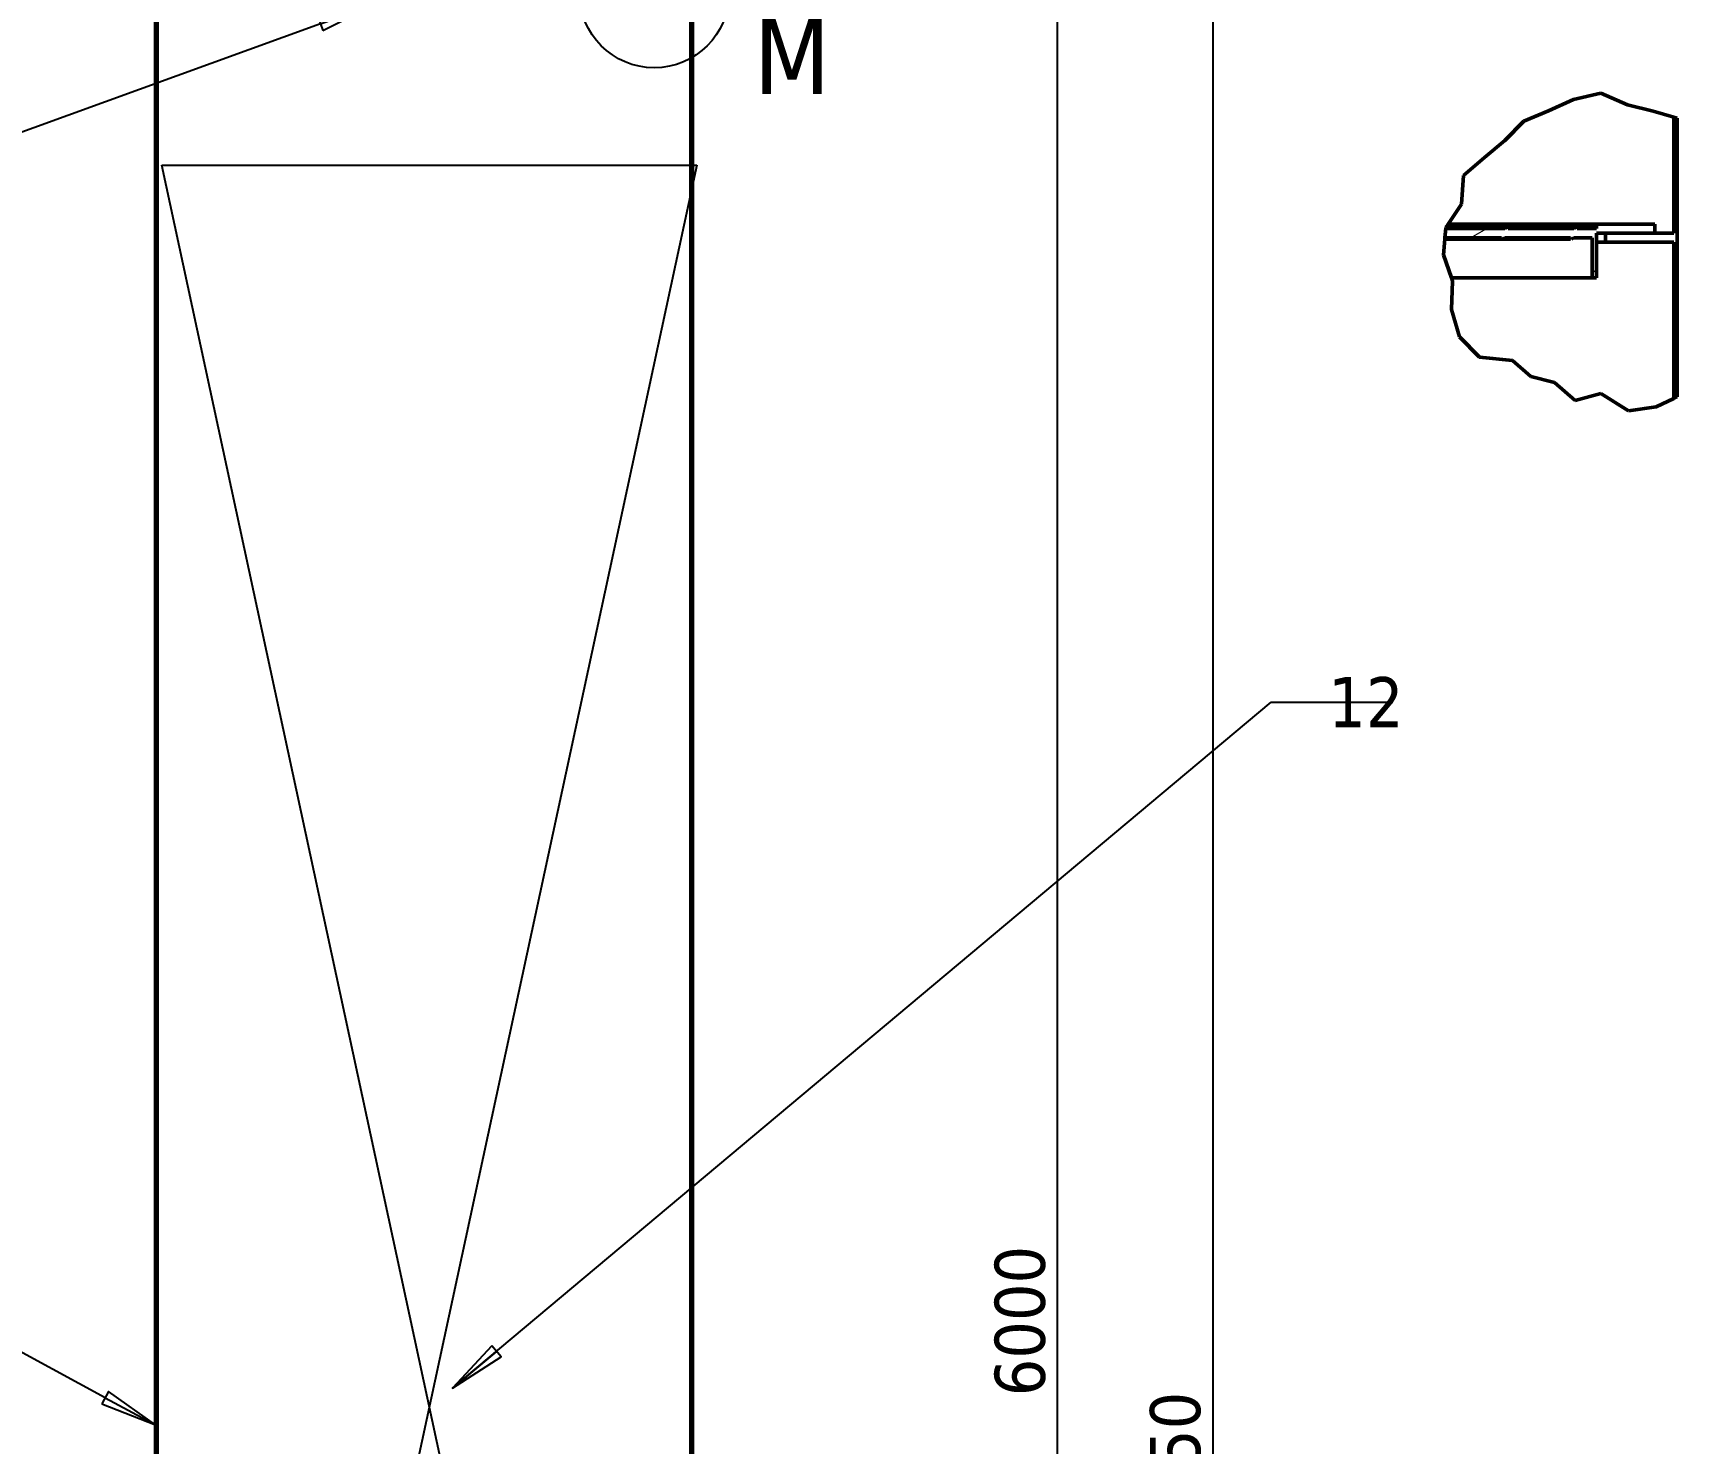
# Model space of a CAD drawing. Header units: millimetres. Extents: x 0 to 19008, y 0 to 13560.
# Drawn here: x 2756 to 6432, y 6853 to 10005 of the extents above; entities that cross this region are included whole.
import ezdxf

# ---------------------------------------------------------------- set-up
doc = ezdxf.new("R2010")
doc.units = ezdxf.units.MM
doc.header["$LTSCALE"] = 32
for name, color, linetype, lineweight in [('剖面线 (ISO)', 7, 'Continuous', 18), ('可见 (ISO)', 7, 'Continuous', 50), ('尺寸 (ISO)', 7, 'Continuous', 25), ('局部视图边界 (ISO)', 7, 'Continuous', 25), ('折线 (ISO)', 7, 'Continuous', 50), ('符号 (ISO)', 7, 'Continuous', 25), ('草图几何图元 (ISO)', 7, 'Continuous', 25)]:
    doc.layers.add(name, color=color, linetype=linetype, lineweight=lineweight)
doc.styles.add('标签文本 (ISO)', font='TAHOMA.TTF')
doc.styles.add('注释文本 (ISO)', font='TAHOMA.TTF')
doc.dimstyles.new('默认 (GB)', dxfattribs={"dimscale": 32, "dimtxt": 3.5, "dimasz": 4, "dimexe": 5, "dimexo": 0, "dimgap": 0.75, "dimtad": 1, "dimrnd": 1e-08, "dimdsep": 46, "dimtxsty": '注释文本 (ISO)', "dimblk": 'Filled-1', "dimcen": 0.09, "dimdle": 10, "dimclrd": 256, "dimclre": 256, "dimclrt": 256, "dimaunit": 1, "dimadec": 3, "dimazin": 2, "dimtfac": 1, "dimtmove": 0, "dimatfit": 3, "dimldrblk": 'Filled-1', "dimfxl": 1, "dimtolj": 1, "dimtzin": 0, "dimlwd": -1, "dimlwe": -1, "dimarcsym": 0})
doc.dimstyles.new('默认 - 类型 1 (GB)$7', dxfattribs={"dimscale": 32, "dimtxt": 3.5, "dimasz": 4, "dimexe": 5, "dimexo": 0, "dimgap": 0.75, "dimtad": 1, "dimrnd": 1e-08, "dimdsep": 46, "dimtxsty": '注释文本 (ISO)', "dimblk": 'Filled-1', "dimcen": 0.09, "dimdle": 10, "dimclrd": 256, "dimclre": 256, "dimclrt": 256, "dimaunit": 1, "dimadec": 3, "dimazin": 2, "dimtfac": 1, "dimtmove": 0, "dimatfit": 3, "dimldrblk": 'Filled-1', "dimfxl": 1, "dimtolj": 1, "dimtzin": 0, "dimlwd": -1, "dimlwe": -1, "dimarcsym": 0})

# ---------------------------------------------------------------- blocks, each defined once
blk = doc.blocks.new('引出序号7')
at = {"layer": '符号 (ISO)'}
for p, q in [((109.99, 314.66), (106.06, 313.77)), ((106.06, 313.77), (106.4, 312.83)), ((106.23, 313.3), (109.99, 314.66)), ((106.4, 312.83), (109.99, 314.66)), ((106.23, 313.3), (69.72, 300.06)), ((69.72, 300.06), (59.22, 300.06))]:
    blk.add_line(p, q, dxfattribs=at)
at = {"layer": '符号 (ISO)', "flags": 128}
blk.add_lwpolyline([(106.4, 312.83), (109.99, 314.66), (106.06, 313.77), (106.4, 312.83)], dxfattribs=at)
at = {"layer": '符号 (ISO)'}
blk.add_solid([(106.4, 312.83), (109.99, 314.66), (106.06, 313.77), (106.4, 312.83)], dxfattribs=at)
at = {"layer": '符号 (ISO)', "insert": (64.47, 304.58), "char_height": 3.5, "attachment_point": 5, "style": '注释文本 (ISO)'}
blk.add_mtext('13', dxfattribs=at)
blk = doc.blocks.new('Filled-1')
at = {"color": 0}
for p, q in [((0, 0), (-1, 0.125)), ((-1, 0.125), (-1, -0.125)), ((-1, 0), (0, 0)), ((-1, -0.125), (0, 0))]:
    blk.add_line(p, q, dxfattribs=at)
at = {"color": 0, "flags": 128}
blk.add_lwpolyline([(-1, -0.125), (0, 0), (-1, 0.125), (-1, -0.125)], dxfattribs=at)
at = {"color": 0}
blk.add_solid([(-1, -0.125), (0, 0), (-1, 0.125), (-1, -0.125)], dxfattribs=at)
blk = doc.blocks.new('引出序号18')
at = {"layer": '符号 (ISO)'}
for p, q in [((51.42, 238.84), (40.92, 238.84)), ((91.19, 217.33), (51.42, 238.84)), ((91.42, 217.77), (90.95, 216.89)), ((91.19, 217.33), (94.7, 215.43)), ((94.7, 215.43), (91.42, 217.77)), ((90.95, 216.89), (94.7, 215.43))]:
    blk.add_line(p, q, dxfattribs=at)
at = {"layer": '符号 (ISO)', "flags": 128}
blk.add_lwpolyline([(90.95, 216.89), (94.7, 215.43), (91.42, 217.77), (90.95, 216.89)], dxfattribs=at)
at = {"layer": '符号 (ISO)'}
blk.add_solid([(90.95, 216.89), (94.7, 215.43), (91.42, 217.77), (90.95, 216.89)], dxfattribs=at)
at = {"layer": '符号 (ISO)', "insert": (46.17, 243.36), "char_height": 3.5, "attachment_point": 5, "style": '注释文本 (ISO)'}
blk.add_mtext('6', dxfattribs=at)
blk = doc.blocks.new('_DotSmall')
at = {"color": 0, "linetype": 'ByBlock', "const_width": 0.5}
blk.add_lwpolyline([(-0.0625, 0, 1), (0.0625, 0, 1)], format="xyb", close=True, dxfattribs=at)
blk = doc.blocks.new('*D42')
at = {"layer": 'Defpoints', "color": 0, "transparency": 16777216}
for p in [(4226.8, 10119.3), (5046.9, 10119.3), (4226.8, 4119.3)]:
    blk.add_point(p, dxfattribs=at)
at = {"layer": '尺寸 (ISO)', "transparency": 16777216}
for p, q in [((4226.8, 10119.3), (5206.9, 10119.3)), ((5046.9, 4119.3), (5046.9, 10119.3)), ((4226.8, 4119.3), (5206.9, 4119.3))]:
    blk.add_line(p, q, dxfattribs=at)
at = {"layer": '尺寸 (ISO)', "transparency": 16777216, "xscale": 128, "yscale": 128, "zscale": 128}
for p, rotation in [((5046.9, 10119.3), 90), ((5046.9, 4119.3), 270)]:
    blk.add_blockref('_DotSmall', p, dxfattribs=dict(at, rotation=rotation))
at = {"layer": '尺寸 (ISO)', "transparency": 16777216, "insert": (4906.3, 6957.7), "char_height": 112, "attachment_point": 1, "rotation": 90, "style": '注释文本 (ISO)'}
blk.add_mtext('\\A1;6000', dxfattribs=at)
blk = doc.blocks.new('*D46')
at = {"layer": 'Defpoints', "color": 0, "transparency": 16777216}
for p in [(3630.5, 12619.3), (4180.5, 873), (5394.1, 873)]:
    blk.add_point(p, dxfattribs=at)
at = {"layer": '尺寸 (ISO)', "transparency": 16777216}
for p, q in [((3630.5, 12619.3), (5554.1, 12619.3)), ((5394.1, 12491.3), (5394.1, 1001)), ((4180.5, 873), (5554.1, 873))]:
    blk.add_line(p, q, dxfattribs=at)
at = {"layer": '尺寸 (ISO)', "transparency": 16777216, "xscale": 128, "yscale": 128, "zscale": 128}
for p, rotation in [((5394.1, 12619.3), 90), ((5394.1, 873), 270)]:
    blk.add_blockref('Filled-1', p, dxfattribs=dict(at, rotation=rotation))
at = {"layer": '尺寸 (ISO)', "transparency": 16777216, "insert": (5253.5, 6547.5), "char_height": 112, "attachment_point": 1, "rotation": 90, "style": '注释文本 (ISO)'}
blk.add_mtext('\\A1;11750', dxfattribs=at)
blk = doc.blocks.new('二维局部视图2')
at = {"layer": '局部视图边界 (ISO)'}
blk.add_circle((129.54, 315.46), 5.23, dxfattribs=at)
at = {"layer": '局部视图边界 (ISO)', "insert": (136.49, 308.39), "char_height": 5.25, "attachment_point": 7, "style": '标签文本 (ISO)'}
blk.add_mtext('M', dxfattribs=at)

msp = doc.modelspace()

# ---------------------------------------------------------------- hatches: boundary and pattern name
at = {"layer": '剖面线 (ISO)'}
h = msp.add_hatch(dxfattribs=at)
h.set_pattern_fill('ANSI31', color=256, scale=812.8, angle=14.9999778, style=0)
h.set_pattern_definition([(60, (0, 0), (-87.9882, 50.8), [])])
h.paths.add_polyline_path([(3034.2394, 3294.2543), (3030.5394, 3294.2543), (3030.5394, 2219.2543), (3034.2394, 2219.2543)])
h.paths.add_polyline_path([(4230.5394, 3594.2543), (4226.8394, 3594.2543), (4226.8394, 2219.2543), (4230.5394, 2219.2543)])
h.paths.add_polyline_path([(3110.5394, 4119.2543), (3110.5394, 4129.2543), (3055.5394, 4129.2543), (3034.2394, 4129.2543), (3034.2394, 4494.2543), (3030.5394, 4494.2543), (3030.5394, 3744.2543), (3034.2394, 3744.2543), (3034.2394, 4119.2543)])
h.paths.add_polyline_path([(3110.5394, 11919.2543), (3110.5394, 11929.2543), (3055.5394, 11929.2543), (3034.2394, 11929.2543), (3034.2394, 12119.2543), (3030.5394, 12119.2543), (3030.5394, 10734.2543), (3034.2394, 10734.2543), (3034.2394, 11919.2543)])
h.paths.add_polyline_path([(4150.5394, 11929.2543), (4150.5394, 11919.2543), (4226.8394, 11919.2543), (4226.8394, 11142.9543), (4226.8394, 11142.7543), (4230.5394, 11142.7543), (4230.5394, 11142.9543), (4230.5394, 12119.2543), (4226.8394, 12119.2543), (4226.8394, 11929.2543), (4205.5394, 11929.2543)])
h.paths.add_polyline_path([(3034.2394, 10109.2543), (3110.5394, 10109.2543), (3110.5394, 10119.2543), (3055.5394, 10119.2543), (3034.2394, 10119.2543), (3034.2394, 10284.2543), (3030.5394, 10284.2543), (3030.5394, 4944.2543), (3034.2394, 4944.2543)])
h.paths.add_polyline_path([(4150.5394, 10109.2543), (4226.8394, 10109.2543), (4226.8394, 4129.2543), (4205.5394, 4129.2543), (4150.5394, 4129.2543), (4150.5394, 4119.2543), (4226.8394, 4119.2543), (4226.8394, 4044.2543), (4230.5394, 4044.2543), (4230.5394, 11095.5543), (4230.5394, 11095.7543), (4226.8394, 11095.7543), (4226.8394, 11095.5543), (4226.8394, 10119.2543), (4205.5394, 10119.2543), (4150.5394, 10119.2543)])
h = msp.add_hatch(dxfattribs=at)
h.set_pattern_fill('ANSI31', color=256, scale=1625.6, angle=14.9999778, style=0)
h.set_pattern_definition([(60, (0, 0), (-175.9763, 101.6), [])])
h.paths.add_polyline_path([(6424.3206, 9816.8949), (6431.7206, 9814.6853), (6431.7206, 9191.7279), (6424.3206, 9188.1365), (6424.3206, 9537.7674), (6271.7206, 9537.7674), (6271.7206, 9557.7674), (6381.7206, 9557.7674), (6424.3206, 9557.7674)])
h = msp.add_hatch(dxfattribs=at)
h.set_pattern_fill('ANSI31', color=256, scale=1625.6, angle=-14.9999778, style=0)
h.set_pattern_definition([(30, (0, 0), (-101.6, 175.9763), [])])
h.paths.add_polyline_path([(5912.7814, 9547.4774), (5914.7132, 9568.392), (6046.7279, 9568.392), (6051.7053, 9571.9175), (6054.2024, 9568.392), (6200.904, 9568.392), (6205.8813, 9571.9175), (6208.3785, 9568.392), (6251.7206, 9568.392), (6251.7206, 9577.7674), (6381.7206, 9577.7674), (6381.7206, 9557.7674), (6271.7206, 9557.7674), (6251.7206, 9557.7674), (6251.7206, 9547.4774), (6251.7206, 9457.7674), (6241.7206, 9457.7674), (6241.7206, 9547.4774), (6200.904, 9547.4774), (6195.7688, 9543.8401), (6193.1925, 9547.4774), (6046.7279, 9547.4774), (6041.5927, 9543.8401), (6039.0164, 9547.4774)])

# ---------------------------------------------------------------- linework, layer by layer
at = {"layer": '可见 (ISO)'}
for p, q in [((4230.5394, 4044.2543), (4230.5394, 11095.7543)), ((3030.5394, 10284.2543), (3030.5394, 4944.2543)), ((3034.2394, 4944.2543), (3034.2394, 10109.2543)), ((4226.8394, 10109.2543), (4226.8394, 4129.2543)), ((6424.3206, 9816.8949), (6424.3206, 9557.7674)), ((6431.7206, 9191.7279), (6431.7206, 9814.6853)), ((6046.7279, 9568.392), (5914.7132, 9568.392)), ((5916.1697, 9571.9175), (6051.7053, 9571.9175)), ((5920.0815, 9577.7674), (6251.7206, 9577.7674)), ((6051.7053, 9571.9175), (6046.7279, 9568.392)), ((6054.2024, 9568.392), (6051.7053, 9571.9175)), ((6051.7053, 9571.9175), (6205.8813, 9571.9175)), ((6200.904, 9568.392), (6054.2024, 9568.392)), ((6205.8813, 9571.9175), (6200.904, 9568.392)), ((6208.3785, 9568.392), (6205.8813, 9571.9175)), ((6205.8813, 9571.9175), (6251.7084, 9571.9175)), ((6251.7206, 9568.392), (6208.3785, 9568.392)), ((6381.7206, 9577.7674), (6251.7206, 9577.7674)), ((6251.7206, 9577.7674), (6251.7206, 9568.392)), ((6251.7206, 9547.4774), (6251.7206, 9557.7674)), ((6251.7206, 9557.7674), (6381.7206, 9557.7674)), ((6424.3206, 9557.7674), (6271.7206, 9557.7674)), ((6271.7206, 9557.7674), (6271.7206, 9537.7674)), ((6381.7206, 9557.7674), (6381.7206, 9577.7674)), ((5912.4454, 9543.8401), (6041.5927, 9543.8401)), ((5912.7814, 9547.4774), (6039.0164, 9547.4774)), ((6039.0164, 9547.4774), (6041.5927, 9543.8401)), ((6041.5927, 9543.8401), (6046.7279, 9547.4774)), ((6041.5927, 9543.8401), (6193.2377, 9543.8401)), ((6046.7279, 9547.4774), (6193.1925, 9547.4774)), ((6193.1925, 9547.4774), (6195.7688, 9543.8401)), ((6195.7688, 9543.8401), (6200.904, 9547.4774)), ((6200.904, 9547.4774), (6241.7206, 9547.4774)), ((6241.7206, 9547.4774), (6241.7206, 9457.7674)), ((6251.7206, 9457.7674), (6251.7206, 9547.4774)), ((6271.7206, 9537.7674), (6251.7206, 9537.7674)), ((6271.7206, 9537.7674), (6424.3206, 9537.7674)), ((6424.3206, 9537.7674), (6424.3206, 9188.1365)), ((5927.3695, 9457.7674), (6241.7206, 9457.7674)), ((6241.7206, 9457.7674), (6251.7206, 9457.7674))]:
    msp.add_line(p, q, dxfattribs=at)
for centre, major_axis, start_param, end_param in [((5231.7206, 9568.392), (1020, 0), 0, 0.004879781), ((5231.7206, 9980.3281), (0, 1425.9334), 4.401288093, 4.403281043)]:
    msp.add_ellipse(centre, major_axis=major_axis, ratio=0.708307978, start_param=start_param, end_param=end_param, dxfattribs=at)
at = {"layer": '折线 (ISO)'}
for p, q in [((6144.1206, 9831.0683), (6200.1186, 9856.3846)), ((6200.1186, 9856.3846), (6261.3981, 9870.6746)), ((6261.3981, 9870.6746), (6320.6076, 9844.6444)), ((6088.8323, 9807.7438), (6144.1206, 9831.0683)), ((6320.6076, 9844.6444), (6378.4969, 9830.5772)), ((6378.4969, 9830.5772), (6424.3206, 9816.8949)), ((6424.3206, 9816.8949), (6431.7206, 9814.6853)), ((6046.4523, 9765.0135), (6088.8323, 9807.7438)), ((6001.2575, 9727.1349), (6046.4523, 9765.0135)), ((5953.8535, 9686.4119), (6001.2575, 9727.1349)), ((5949.8289, 9622.2529), (5953.8535, 9686.4119)), ((5920.0815, 9577.7674), (5949.8289, 9622.2529)), ((5912.7814, 9547.4774), (5914.7132, 9568.392)), ((5914.7132, 9568.392), (5914.8576, 9569.9554)), ((5914.8576, 9569.9554), (5916.1697, 9571.9175)), ((5916.1697, 9571.9175), (5920.0815, 9577.7674)), ((5909.2136, 9508.8509), (5912.4454, 9543.8401)), ((5912.4454, 9543.8401), (5912.7814, 9547.4774)), ((5927.3695, 9457.7674), (5909.2136, 9508.8509)), ((5927.3359, 9387.2622), (5929.9832, 9450.4135)), ((5929.9832, 9450.4135), (5927.3695, 9457.7674)), ((5945.0373, 9326.1999), (5927.3359, 9387.2622)), ((5989.6185, 9280.8007), (5945.0373, 9326.1999)), ((6063.4366, 9272.9295), (5989.6185, 9280.8007)), ((6104.4535, 9237.0149), (6063.4366, 9272.9295)), ((6157.5863, 9223.6303), (6104.4535, 9237.0149)), ((6204.0383, 9183.5473), (6157.5863, 9223.6303)), ((6261.3981, 9199.2954), (6204.0383, 9183.5473)), ((6322.8301, 9160.4529), (6261.3981, 9199.2954)), ((6431.7206, 9191.7279), (6424.3206, 9188.1365)), ((6385.0632, 9169.0839), (6322.8301, 9160.4529)), ((6424.3206, 9188.1365), (6385.0632, 9169.0839))]:
    msp.add_line(p, q, dxfattribs=at)
at = {"layer": '草图几何图元 (ISO)'}
for p, q in [((3044.2394, 9709.6713), (4240.5394, 9709.6713)), ((4240.5394, 9709.6713), (3044.2394, 4161.7543)), ((4240.5394, 4161.7543), (3044.2394, 9709.6713))]:
    msp.add_line(p, q, dxfattribs=at)

# ---------------------------------------------------------------- block references
at = {"layer": '局部视图边界 (ISO)', "xscale": 32, "yscale": 32, "zscale": 32}
msp.add_blockref('二维局部视图2', (0, 0), dxfattribs=at)
at = {"layer": '符号 (ISO)', "xscale": 32, "yscale": 32, "zscale": 32}
for name in ['引出序号7', '引出序号18']:
    msp.add_blockref(name, (0, 0), dxfattribs=at)

# ---------------------------------------------------------------- texts
at = {"layer": '符号 (ISO)', "insert": (5652.032, 8565.3523), "char_height": 111.999998, "width": 168.090763, "attachment_point": 1, "line_spacing_factor": 0.493942, "style": '注释文本 (ISO)'}
msp.add_mtext('{\\fTahoma|b0|i0;12\\P\\fTahoma|b0|i0; \\P}', dxfattribs=at)

# ---------------------------------------------------------------- dimensions: what is measured, and where the dimension line sits
at = {"layer": '尺寸 (ISO)'}
for base, p1, p2, override, picture, middle in [((5394.1026, 873.0043), (3630.5394, 12619.2543), (4180.5394, 873.0043), {"dimgap": 0.75, "dimdec": 2, "dimlfac": 1.000319, "dimtol": 0, "dimlim": 0, "dimtp": 0, "dimtm": 0, "dimtdec": 2, "dimtofl": 0, "dimatfit": 1}, '*D46', (5394.1026, 6746.1293)), ((5046.8667, 10119.2543), (4226.8394, 4119.2543), (4226.8394, 10119.2543), {"dimgap": 0.75, "dimdec": 2, "dimblk1": 'DotSmall', "dimblk2": 'DotSmall', "dimsah": 1, "dimdle": 0, "dimtol": 0, "dimlim": 0, "dimtp": 0, "dimtm": 0, "dimtdec": 2, "dimtofl": 0, "dimatfit": 1}, '*D42', (5046.8667, 7119.5743))]:
    dim = msp.add_linear_dim(base=base, p1=p1, p2=p2, angle=90, dimstyle='默认 (GB)', override=override, dxfattribs=at)
    dim.commit()
    dim.dimension.update_dxf_attribs({"geometry": picture, "text_midpoint": middle, "dimtype": 160})

# ---------------------------------------------------------------- leaders
at = {"layer": '符号 (ISO)', "annotation_type": 0, "has_hookline": 1, "hookline_direction": 0, "text_width": 144.4191}
msp.add_leader([(3694.576, 6975.702), (5524.032, 8509.4295), (5652.032, 8509.4295)], dimstyle='默认 - 类型 1 (GB)$7', override={"dimgap": 0, "dimtad": 1}, dxfattribs=at)

doc.saveas('drawing.dxf')
